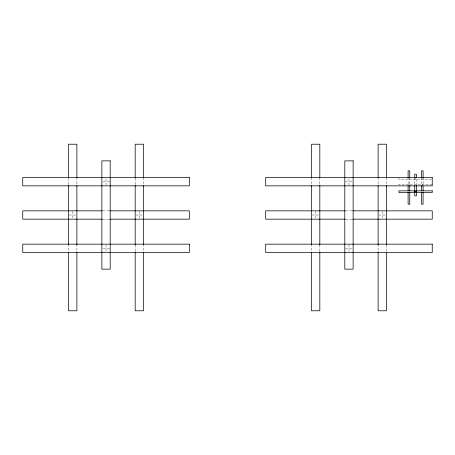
<?xml version="1.0" encoding="UTF-8"?>
<svg xmlns="http://www.w3.org/2000/svg" width="455" height="455" viewBox="0 0 455 455"><rect width="100%" height="100%" fill="white"/><g stroke="black" fill="none" stroke-linecap="round" stroke-linejoin="round"><path stroke-width="0.34" stroke-dasharray="2.27 1.71" d="M431.545 179.196L398.938 179.196L398.938 177.53M103.257 181.693L109.501 181.693M345.499 181.693L351.743 181.693M432.25 184.195L398.938 184.195L398.938 185.856M102.87 210.841L109.194 210.841M345.806 210.841L352.13 210.841M69.251 215.01L76.19 215.01M135.874 215.01L142.813 215.01M312.187 215.01L319.126 215.01M378.81 215.01L385.749 215.01M102.87 219.173L109.194 219.173M345.806 219.173L352.13 219.173M103.257 248.322L109.501 248.322M345.499 248.322L351.743 248.322M423.087 177.53L423.087 185.026M422.257 184.195L422.257 185.856M421.421 177.53L421.421 185.856M416.427 179.196L416.427 184.685M415.591 177.53L415.591 179.196M414.761 177.53L414.761 184.679M409.762 177.53L409.762 185.043M408.931 184.195L408.931 185.856M408.101 177.53L408.101 185.026M386.443 177.53L386.443 185.162M386.443 244.853L386.443 251.132M382.28 211.535L382.28 218.48M378.116 177.53L378.116 185.162M378.116 244.159L378.116 252.485M348.968 178.917L348.968 185.162M348.968 244.853L348.968 251.097M319.82 177.53L319.82 185.162M319.82 244.853L319.82 251.245M315.656 211.535L315.656 218.48M311.493 177.53L311.493 185.162M311.493 244.159L311.493 252.485M143.507 177.53L143.507 185.856M143.507 244.159L143.507 251.166M139.344 211.535L139.344 218.48M135.18 178.241L135.18 185.162M135.18 244.853L135.18 251.245M106.032 178.917L106.032 185.162M106.032 244.853L106.032 251.097M76.884 177.53L76.884 185.856M76.884 244.159L76.884 251.245M72.72 211.535L72.72 218.48M68.557 178.241L68.557 185.162M68.557 244.159L68.557 251.166"/><path stroke-width="0.68" d="M414.761 191.686L416.427 191.686M102.17 210.841L22.75 210.841L22.75 219.173L102.17 219.173M109.894 210.841L189.314 210.841L189.314 219.173L109.894 219.173M345.106 210.841L265.686 210.841L265.686 219.173L345.106 219.173M352.83 210.841L432.25 210.841L432.25 219.173L352.83 219.173M423.087 177.882L423.087 170.87L421.421 170.87L421.421 177.956M423.087 185.856L423.087 190.855M423.087 192.203L423.087 204.181L421.421 204.181L421.421 192.129M421.421 185.367L421.421 190.855M416.427 177.53L416.427 174.197L414.761 174.197L414.761 177.689M416.427 185.367L416.427 195.855L414.761 195.855L414.761 185.373M409.762 177.956L409.762 170.87L408.101 170.87L408.101 177.882M409.762 185.367L409.762 190.855M409.762 192.129L409.762 204.181L408.101 204.181L408.101 192.203M408.101 185.856L408.101 190.855M386.443 177.53L386.443 144.218L378.116 144.218L378.116 177.53M386.443 185.327L386.443 244.739M386.443 252.485L386.443 310.782L378.116 310.782L378.116 251.951M378.116 185.327L378.116 244.864M319.82 177.53L319.82 144.218L311.493 144.218L311.493 177.53M319.82 185.327L319.82 244.864M319.82 251.951L319.82 310.782L311.493 310.782L311.493 252.485M311.493 185.327L311.493 244.739M143.507 177.53L143.507 144.218L135.18 144.218L135.18 177.53M143.507 185.327L143.507 244.739M143.507 252.485L143.507 310.782L135.18 310.782L135.18 251.951M135.18 185.327L135.18 244.864M76.884 177.53L76.884 144.218L68.557 144.218L68.557 177.53M76.884 185.327L76.884 244.864M76.884 251.951L76.884 310.782L68.557 310.782L68.557 252.485M68.557 185.327L68.557 244.739M110.195 160.877L101.869 160.877L101.869 269.144L110.195 269.144L110.195 160.877M353.131 160.877L344.805 160.877L344.805 269.144L353.131 269.144L353.131 160.877M189.314 177.53L22.75 177.53L22.75 185.856L189.314 185.856L189.314 177.53M432.25 177.53L265.686 177.53L265.686 185.856L432.25 185.856L432.25 177.53M432.25 190.855L398.938 190.855L398.938 192.522L432.25 192.522L432.25 190.855M189.314 244.159L22.75 244.159L22.75 252.485L189.314 252.485L189.314 244.159M432.25 244.159L265.686 244.159L265.686 252.485L432.25 252.485L432.25 244.159"/></g></svg>
